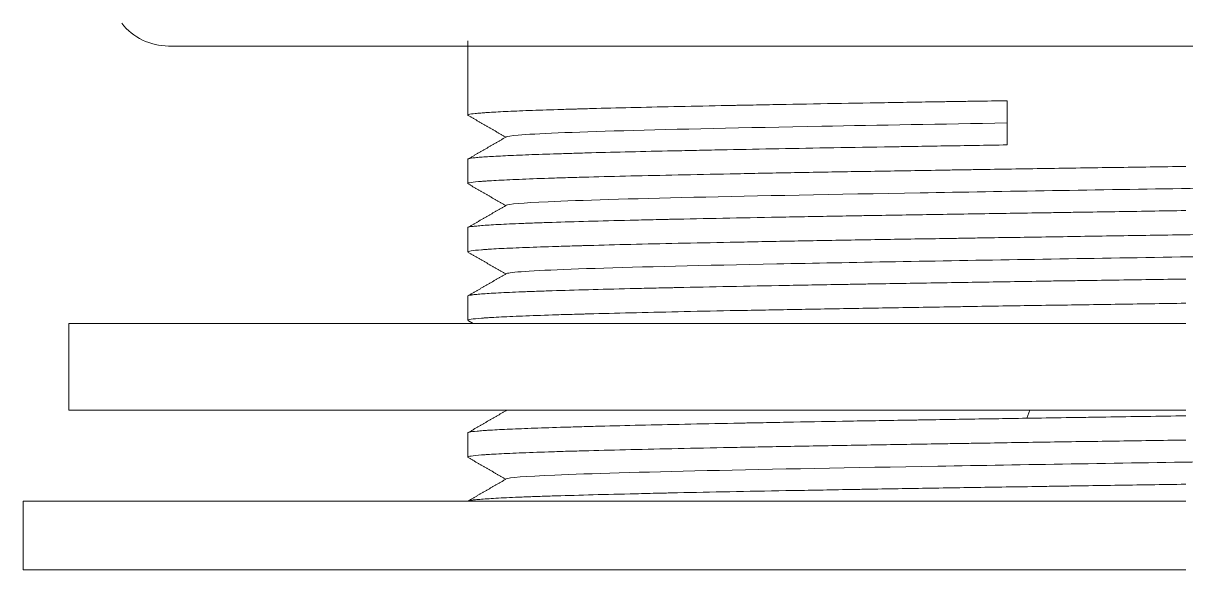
# Model space of a CAD drawing. Header units: millimetres. Extents: x 7368 to 7962, y 1333 to 2173.
# Drawn here: x 7852.21 to 7877.71, y 1684.34 to 1696.33 of the extents above; entities that cross this region are included whole.
import ezdxf

# ---------------------------------------------------------------- set-up
doc = ezdxf.new("R2010")
doc.units = ezdxf.units.MM

msp = doc.modelspace()

# ---------------------------------------------------------------- linework, layer by layer
at = {"linetype": 'Continuous', "lineweight": 18, "extrusion": (0, 1, 0)}
for p, q in [((7855.402, 1695.826), (7900.022, 1695.826)), ((7861.962, 1695.943), (7861.962, 1694.312)), ((7873.795, 1693.658), (7873.795, 1694.627)), ((7861.962, 1693.343), (7861.962, 1692.812)), ((7861.962, 1691.843), (7861.962, 1691.312)), ((7861.962, 1690.343), (7861.962, 1689.812)), ((7877.712, 1689.743), (7853.212, 1689.743)), ((7853.212, 1689.743), (7853.212, 1687.843)), ((7877.712, 1687.843), (7853.212, 1687.843)), ((7874.223, 1687.664), (7874.291, 1687.843)), ((7861.962, 1687.343), (7861.962, 1686.812)), ((7877.712, 1685.843), (7852.212, 1685.843)), ((7852.212, 1685.843), (7852.212, 1684.343)), ((7861.962, 1685.843), (7861.962, 1685.843)), ((7877.712, 1684.343), (7852.212, 1684.343))]:
    msp.add_line(p, q, dxfattribs=at)
at = {"linetype": 'Continuous', "lineweight": 18}
msp.add_arc((7855.402, 1697.136), 1.31, 218.1909, 270, dxfattribs=at)
for points, knots in [([(7861.962, 1694.313), (7861.962, 1694.317), (7861.984, 1694.328), (7862.06, 1694.34), (7862.163, 1694.35), (7862.202, 1694.354), (7862.27, 1694.359), (7862.305, 1694.362), (7862.344, 1694.365), (7862.371, 1694.367), (7862.384, 1694.367), (7862.51, 1694.376), (7862.642, 1694.383), (7862.945, 1694.398), (7863.288, 1694.412), (7863.708, 1694.426), (7864.053, 1694.437), (7864.173, 1694.44), (7864.329, 1694.445), (7864.361, 1694.446), (7864.424, 1694.447), (7864.521, 1694.45), (7864.62, 1694.453), (7864.955, 1694.462), (7865.239, 1694.469), (7865.838, 1694.484), (7866.153, 1694.491), (7866.815, 1694.505), (7867.161, 1694.512), (7867.615, 1694.521), (7867.752, 1694.524), (7867.892, 1694.527), (7867.985, 1694.528), (7868.033, 1694.529), (7868.269, 1694.534), (7868.461, 1694.537), (7869.043, 1694.548), (7869.442, 1694.555), (7870.26, 1694.57), (7870.678, 1694.577), (7871.536, 1694.591), (7871.975, 1694.599), (7872.481, 1694.607), (7872.537, 1694.608), (7872.65, 1694.609), (7872.707, 1694.61), (7872.877, 1694.613), (7873.219, 1694.618), (7873.564, 1694.624), (7873.795, 1694.627)], [0, 0, 0, 0, 0.042112, 0.110532, 0.110532, 0.144743, 0.144743, 0.161848, 0.1704, 0.1704, 0.178953, 0.178953, 0.247374, 0.247374, 0.315794, 0.384215, 0.384215, 0.418425, 0.418425, 0.426978, 0.426978, 0.43553, 0.452635, 0.452635, 0.521056, 0.521056, 0.589476, 0.589476, 0.657897, 0.657897, 0.675002, 0.683555, 0.683555, 0.692107, 0.692107, 0.726318, 0.726318, 0.794738, 0.794738, 0.863159, 0.863159, 0.931579, 0.931579, 0.940132, 0.940132, 0.948685, 0.948685, 0.96579, 1, 1, 1, 1]), ([(7862.807, 1693.834), (7862.829, 1693.847), (7863.133, 1693.892), (7865.04, 1693.97), (7869.105, 1694.059), (7872.356, 1694.115), (7873.789, 1694.139)], [0, 0, 0, 0, 0.127961, 0.447078, 0.766195, 1, 1, 1, 1]), ([(7873.795, 1693.658), (7873.332, 1693.65), (7872.876, 1693.643), (7872.202, 1693.632), (7871.979, 1693.628), (7871.647, 1693.623), (7871.537, 1693.621), (7871.318, 1693.618), (7871.209, 1693.616), (7870.669, 1693.607), (7870.248, 1693.6), (7869.428, 1693.586), (7869.03, 1693.579), (7868.255, 1693.564), (7867.879, 1693.557), (7867.424, 1693.548), (7867.334, 1693.546), (7867.156, 1693.542), (7866.892, 1693.537), (7866.637, 1693.531), (7866.14, 1693.521), (7865.51, 1693.507), (7864.945, 1693.493), (7864.546, 1693.482), (7864.417, 1693.478), (7864.23, 1693.473), (7864.168, 1693.471), (7864.048, 1693.467), (7863.989, 1693.465), (7863.7, 1693.456), (7863.49, 1693.449), (7863.109, 1693.434), (7862.939, 1693.427), (7862.637, 1693.413), (7862.506, 1693.406), (7862.34, 1693.396), (7862.29, 1693.392), (7862.2, 1693.385), (7862.16, 1693.381), (7862.058, 1693.37), (7862.011, 1693.363), (7861.97, 1693.351), (7861.962, 1693.347), (7861.962, 1693.342)], [0, 0, 0, 0, 0.068484, 0.068484, 0.102726, 0.102726, 0.119846, 0.119846, 0.136967, 0.136967, 0.205451, 0.205451, 0.273935, 0.273935, 0.342418, 0.342418, 0.359539, 0.359539, 0.37666, 0.410902, 0.410902, 0.479386, 0.547869, 0.547869, 0.582111, 0.582111, 0.599232, 0.599232, 0.616353, 0.616353, 0.684837, 0.684837, 0.75332, 0.75332, 0.821804, 0.821804, 0.856046, 0.856046, 0.890288, 0.890288, 0.958772, 0.958772, 1, 1, 1, 1]), ([(7861.962, 1692.812), (7861.962, 1692.812), (7861.962, 1692.812), (7861.963, 1692.82), (7861.988, 1692.828), (7862.09, 1692.844), (7862.165, 1692.852), (7862.291, 1692.861), (7862.318, 1692.863), (7862.375, 1692.867), (7862.405, 1692.869), (7862.5, 1692.875), (7862.569, 1692.879), (7862.795, 1692.89), (7862.968, 1692.898), (7863.361, 1692.914), (7863.58, 1692.922), (7863.944, 1692.934), (7864.072, 1692.938), (7864.271, 1692.944), (7864.339, 1692.946), (7864.444, 1692.948), (7864.479, 1692.949), (7864.55, 1692.951), (7864.871, 1692.96), (7865.217, 1692.969), (7865.869, 1692.984), (7866.213, 1692.992), (7866.939, 1693.007), (7867.32, 1693.015), (7867.821, 1693.025), (7867.922, 1693.027), (7868.127, 1693.031), (7868.437, 1693.037), (7868.754, 1693.043), (7869.396, 1693.055), (7869.837, 1693.062), (7870.741, 1693.078), (7871.205, 1693.085), (7871.919, 1693.097), (7872.16, 1693.101), (7872.465, 1693.106), (7872.526, 1693.107), (7872.649, 1693.109), (7872.711, 1693.11), (7872.896, 1693.113), (7873.019, 1693.115), (7873.638, 1693.125), (7874.138, 1693.133), (7875.145, 1693.149), (7875.653, 1693.156), (7876.676, 1693.171), (7877.192, 1693.179), (7877.712, 1693.187)], [0, 0, 0, 0, 0.000594, 0.000594, 0.063057, 0.063057, 0.12552, 0.12552, 0.141136, 0.141136, 0.156752, 0.156752, 0.187983, 0.187983, 0.250446, 0.250446, 0.312909, 0.312909, 0.34414, 0.34414, 0.359756, 0.359756, 0.367564, 0.367564, 0.375371, 0.437834, 0.437834, 0.500297, 0.500297, 0.56276, 0.56276, 0.578376, 0.578376, 0.593991, 0.625223, 0.625223, 0.687686, 0.687686, 0.750149, 0.750149, 0.78138, 0.78138, 0.789188, 0.789188, 0.796996, 0.796996, 0.812611, 0.812611, 0.875074, 0.875074, 0.937537, 0.937537, 1, 1, 1, 1]), ([(7862.807, 1692.334), (7862.849, 1692.36), (7863.544, 1692.418), (7866.617, 1692.509), (7871.725, 1692.607), (7877.815, 1692.704), (7883.889, 1692.802), (7888.948, 1692.899), (7891.916, 1692.989), (7892.575, 1693.046), (7892.618, 1693.071)], [0, 0, 0, 0, 0.106261, 0.238291, 0.370321, 0.502351, 0.634381, 0.766411, 0.898441, 1, 1, 1, 1]), ([(7877.712, 1692.218), (7877.192, 1692.21), (7876.674, 1692.202), (7875.9, 1692.19), (7875.642, 1692.186), (7875.257, 1692.18), (7875.128, 1692.178), (7874.873, 1692.174), (7874.746, 1692.172), (7874.112, 1692.162), (7873.114, 1692.147), (7872.145, 1692.132), (7871.43, 1692.12), (7871.194, 1692.116), (7870.842, 1692.11), (7870.725, 1692.108), (7870.494, 1692.104), (7870.379, 1692.102), (7869.809, 1692.092), (7869.369, 1692.084), (7868.517, 1692.069), (7868.105, 1692.061), (7867.311, 1692.046), (7866.929, 1692.038), (7866.516, 1692.029), (7866.471, 1692.028), (7866.38, 1692.026), (7866.245, 1692.023), (7865.938, 1692.017), (7865.686, 1692.011), (7865.197, 1691.999), (7864.892, 1691.991), (7864.324, 1691.975), (7864.06, 1691.967), (7863.756, 1691.958), (7863.696, 1691.956), (7863.58, 1691.952), (7863.523, 1691.95), (7863.357, 1691.944), (7863.252, 1691.94), (7862.957, 1691.929), (7862.784, 1691.921), (7862.488, 1691.905), (7862.363, 1691.897), (7862.213, 1691.885), (7862.169, 1691.881), (7862.113, 1691.875), (7862.087, 1691.873), (7862.064, 1691.87), (7862.05, 1691.868), (7862.043, 1691.867), (7861.987, 1691.858), (7861.962, 1691.851), (7861.962, 1691.843)], [0, 0, 0, 0, 0.062537, 0.062537, 0.093806, 0.093806, 0.10944, 0.10944, 0.125074, 0.125074, 0.187611, 0.250148, 0.250148, 0.281417, 0.281417, 0.297051, 0.297051, 0.312686, 0.312686, 0.375223, 0.375223, 0.43776, 0.43776, 0.500297, 0.500297, 0.508114, 0.508114, 0.515931, 0.531565, 0.562834, 0.562834, 0.625371, 0.625371, 0.687908, 0.687908, 0.703542, 0.703542, 0.719177, 0.719177, 0.750445, 0.750445, 0.812982, 0.812982, 0.87552, 0.87552, 0.906788, 0.906788, 0.922422, 0.93024, 0.93024, 0.938057, 0.938057, 1, 1, 1, 1]), ([(7877.712, 1691.688), (7878.232, 1691.695), (7878.75, 1691.703), (7879.525, 1691.715), (7879.782, 1691.718), (7880.168, 1691.724), (7880.296, 1691.726), (7880.552, 1691.73), (7880.679, 1691.732), (7881.312, 1691.742), (7882.311, 1691.758), (7883.279, 1691.774), (7883.994, 1691.786), (7884.231, 1691.789), (7884.582, 1691.795), (7884.699, 1691.797), (7884.931, 1691.801), (7885.046, 1691.803), (7885.615, 1691.812), (7886.056, 1691.82), (7886.908, 1691.836), (7887.32, 1691.844), (7888.113, 1691.86), (7888.495, 1691.868), (7888.908, 1691.876), (7888.954, 1691.877), (7889.044, 1691.879), (7889.179, 1691.882), (7889.487, 1691.889), (7889.739, 1691.895), (7890.227, 1691.906), (7890.532, 1691.914), (7891.101, 1691.929), (7891.365, 1691.937), (7891.669, 1691.947), (7891.728, 1691.949), (7891.845, 1691.953), (7891.902, 1691.955), (7892.068, 1691.961), (7892.173, 1691.965), (7892.468, 1691.977), (7892.64, 1691.985), (7892.937, 1692), (7893.061, 1692.008), (7893.211, 1692.019), (7893.255, 1692.023), (7893.312, 1692.029), (7893.338, 1692.032), (7893.361, 1692.035), (7893.375, 1692.037), (7893.381, 1692.038), (7893.438, 1692.047), (7893.462, 1692.055), (7893.462, 1692.063)], [0, 0, 0, 0, 0.062535, 0.062535, 0.093803, 0.093803, 0.109436, 0.109436, 0.12507, 0.12507, 0.187605, 0.25014, 0.25014, 0.281408, 0.281408, 0.297042, 0.297042, 0.312676, 0.312676, 0.375211, 0.375211, 0.437746, 0.437746, 0.500281, 0.500281, 0.508098, 0.508098, 0.515915, 0.531548, 0.562816, 0.562816, 0.625351, 0.625351, 0.687886, 0.687886, 0.70352, 0.70352, 0.719154, 0.719154, 0.750421, 0.750421, 0.812956, 0.812956, 0.875492, 0.875492, 0.906759, 0.906759, 0.922393, 0.93021, 0.93021, 0.938027, 0.938027, 1, 1, 1, 1]), ([(7861.962, 1691.312), (7861.962, 1691.312), (7861.962, 1691.313), (7861.963, 1691.32), (7861.988, 1691.328), (7862.09, 1691.343), (7862.165, 1691.351), (7862.291, 1691.361), (7862.318, 1691.363), (7862.375, 1691.367), (7862.405, 1691.369), (7862.5, 1691.375), (7862.569, 1691.379), (7862.795, 1691.391), (7863.141, 1691.406), (7863.58, 1691.421), (7863.944, 1691.433), (7864.072, 1691.437), (7864.271, 1691.443), (7864.339, 1691.445), (7864.444, 1691.448), (7864.479, 1691.449), (7864.55, 1691.451), (7864.871, 1691.46), (7865.217, 1691.469), (7865.869, 1691.485), (7866.213, 1691.492), (7866.939, 1691.508), (7867.32, 1691.515), (7867.821, 1691.525), (7867.922, 1691.527), (7868.127, 1691.531), (7868.231, 1691.533), (7868.543, 1691.539), (7868.754, 1691.543), (7869.396, 1691.555), (7870.277, 1691.57), (7871.205, 1691.586), (7871.919, 1691.598), (7872.16, 1691.601), (7872.465, 1691.606), (7872.526, 1691.607), (7872.649, 1691.609), (7872.711, 1691.61), (7872.896, 1691.613), (7873.019, 1691.615), (7873.638, 1691.625), (7874.138, 1691.632), (7875.145, 1691.648), (7875.653, 1691.656), (7876.676, 1691.672), (7877.192, 1691.68), (7877.712, 1691.688)], [0, 0, 0, 0, 0.000562, 0.000562, 0.063027, 0.063027, 0.125492, 0.125492, 0.141108, 0.141108, 0.156724, 0.156724, 0.187957, 0.187957, 0.250422, 0.312886, 0.312886, 0.344119, 0.344119, 0.359735, 0.359735, 0.367543, 0.367543, 0.375351, 0.437816, 0.437816, 0.500281, 0.500281, 0.562746, 0.562746, 0.578362, 0.578362, 0.593978, 0.593978, 0.625211, 0.625211, 0.687676, 0.750141, 0.750141, 0.781373, 0.781373, 0.789181, 0.789181, 0.796989, 0.796989, 0.812605, 0.812605, 0.87507, 0.87507, 0.937535, 0.937535, 1, 1, 1, 1]), ([(7862.807, 1690.834), (7862.819, 1690.841), (7862.984, 1690.88), (7864.39, 1690.951), (7868.492, 1691.048), (7874.108, 1691.146), (7880.315, 1691.243), (7886.095, 1691.341), (7890.499, 1691.438), (7892.318, 1691.515), (7892.597, 1691.559), (7892.617, 1691.571)], [0, 0, 0, 0, 0.026556, 0.158704, 0.290851, 0.422999, 0.555147, 0.687294, 0.819442, 0.951589, 1, 1, 1, 1]), ([(7877.712, 1690.717), (7877.192, 1690.71), (7876.674, 1690.702), (7875.9, 1690.69), (7875.642, 1690.686), (7875.257, 1690.68), (7875.128, 1690.679), (7874.873, 1690.675), (7874.746, 1690.673), (7874.112, 1690.663), (7873.613, 1690.655), (7872.63, 1690.639), (7872.145, 1690.631), (7871.43, 1690.62), (7871.194, 1690.616), (7870.842, 1690.61), (7870.725, 1690.608), (7870.494, 1690.604), (7870.379, 1690.602), (7869.809, 1690.592), (7869.369, 1690.585), (7868.517, 1690.569), (7868.105, 1690.562), (7867.311, 1690.546), (7866.929, 1690.538), (7866.516, 1690.529), (7866.471, 1690.528), (7866.38, 1690.526), (7866.245, 1690.523), (7865.938, 1690.516), (7865.686, 1690.51), (7865.197, 1690.498), (7864.892, 1690.491), (7864.324, 1690.476), (7864.06, 1690.468), (7863.756, 1690.458), (7863.696, 1690.456), (7863.58, 1690.452), (7863.523, 1690.45), (7863.357, 1690.444), (7863.252, 1690.44), (7862.957, 1690.428), (7862.784, 1690.42), (7862.488, 1690.405), (7862.363, 1690.397), (7862.213, 1690.386), (7862.169, 1690.382), (7862.113, 1690.376), (7862.087, 1690.373), (7862.064, 1690.37), (7862.05, 1690.368), (7862.043, 1690.367), (7861.987, 1690.358), (7861.962, 1690.351), (7861.962, 1690.343)], [0, 0, 0, 0, 0.062535, 0.062535, 0.093803, 0.093803, 0.109437, 0.109437, 0.12507, 0.12507, 0.187605, 0.187605, 0.250141, 0.250141, 0.281408, 0.281408, 0.297042, 0.297042, 0.312676, 0.312676, 0.375211, 0.375211, 0.437746, 0.437746, 0.500281, 0.500281, 0.508098, 0.508098, 0.515915, 0.531549, 0.562816, 0.562816, 0.625352, 0.625352, 0.687887, 0.687887, 0.703521, 0.703521, 0.719154, 0.719154, 0.750422, 0.750422, 0.812957, 0.812957, 0.875492, 0.875492, 0.90676, 0.90676, 0.922394, 0.93021, 0.93021, 0.938027, 0.938027, 1, 1, 1, 1]), ([(7861.962, 1689.813), (7861.962, 1689.813), (7861.962, 1689.813), (7861.963, 1689.821), (7861.988, 1689.828), (7862.09, 1689.844), (7862.165, 1689.851), (7862.291, 1689.861), (7862.318, 1689.863), (7862.375, 1689.867), (7862.405, 1689.869), (7862.5, 1689.875), (7862.569, 1689.879), (7862.795, 1689.89), (7863.141, 1689.906), (7863.58, 1689.922), (7863.944, 1689.934), (7864.072, 1689.938), (7864.271, 1689.943), (7864.339, 1689.945), (7864.444, 1689.948), (7864.479, 1689.949), (7864.55, 1689.951), (7864.871, 1689.96), (7865.217, 1689.968), (7865.869, 1689.984), (7866.213, 1689.992), (7866.939, 1690.008), (7867.32, 1690.016), (7867.821, 1690.026), (7867.922, 1690.028), (7868.127, 1690.031), (7868.437, 1690.037), (7868.754, 1690.043), (7869.396, 1690.054), (7869.837, 1690.062), (7870.741, 1690.078), (7871.205, 1690.085), (7871.919, 1690.097), (7872.16, 1690.101), (7872.465, 1690.106), (7872.526, 1690.107), (7872.649, 1690.109), (7872.711, 1690.11), (7872.896, 1690.113), (7873.019, 1690.115), (7873.638, 1690.125), (7874.138, 1690.133), (7875.145, 1690.148), (7875.653, 1690.156), (7876.676, 1690.171), (7877.192, 1690.179), (7877.712, 1690.187)], [0, 0, 0, 0, 0.000561, 0.000561, 0.063026, 0.063026, 0.125491, 0.125491, 0.141107, 0.141107, 0.156724, 0.156724, 0.187956, 0.187956, 0.250421, 0.312886, 0.312886, 0.344118, 0.344118, 0.359735, 0.359735, 0.367543, 0.367543, 0.375351, 0.437816, 0.437816, 0.500281, 0.500281, 0.562746, 0.562746, 0.578362, 0.578362, 0.593978, 0.625211, 0.625211, 0.687675, 0.687675, 0.75014, 0.75014, 0.781373, 0.781373, 0.789181, 0.789181, 0.796989, 0.796989, 0.812605, 0.812605, 0.87507, 0.87507, 0.937535, 0.937535, 1, 1, 1, 1]), ([(7874.223, 1687.664), (7873.752, 1687.657), (7873.288, 1687.65), (7872.601, 1687.639), (7872.373, 1687.635), (7872.035, 1687.629), (7871.922, 1687.628), (7871.699, 1687.624), (7871.588, 1687.622), (7871.036, 1687.613), (7870.606, 1687.606), (7869.767, 1687.592), (7869.358, 1687.585), (7868.761, 1687.574), (7868.565, 1687.57), (7868.275, 1687.564), (7868.131, 1687.562), (7867.989, 1687.559), (7867.894, 1687.557), (7867.847, 1687.556), (7867.425, 1687.548), (7867.067, 1687.54), (7866.383, 1687.526), (7866.057, 1687.519), (7865.438, 1687.505), (7865.144, 1687.498), (7864.729, 1687.487), (7864.594, 1687.483), (7864.431, 1687.478), (7864.399, 1687.478), (7864.335, 1687.476), (7864.303, 1687.475), (7864.209, 1687.472), (7864.147, 1687.47), (7863.846, 1687.461), (7863.625, 1687.453), (7863.224, 1687.439), (7863.044, 1687.432), (7862.723, 1687.418), (7862.582, 1687.411), (7862.432, 1687.402), (7862.403, 1687.4), (7862.348, 1687.396), (7862.322, 1687.394), (7862.248, 1687.389), (7862.204, 1687.385), (7862.089, 1687.374), (7862.034, 1687.367), (7861.975, 1687.354), (7861.962, 1687.348), (7861.962, 1687.342)], [0, 0, 0, 0, 0.0677, 0.0677, 0.10155, 0.10155, 0.118476, 0.118476, 0.135401, 0.135401, 0.203101, 0.203101, 0.270801, 0.270801, 0.304651, 0.304651, 0.321577, 0.330039, 0.330039, 0.338502, 0.338502, 0.406202, 0.406202, 0.473902, 0.473902, 0.541603, 0.541603, 0.575453, 0.575453, 0.583915, 0.583915, 0.592378, 0.592378, 0.609303, 0.609303, 0.677003, 0.677003, 0.744704, 0.744704, 0.812404, 0.812404, 0.829329, 0.829329, 0.846254, 0.846254, 0.880104, 0.880104, 0.947805, 0.947805, 1, 1, 1, 1]), ([(7877.712, 1687.718), (7877.125, 1687.709), (7876.54, 1687.7), (7875.812, 1687.689), (7875.667, 1687.686), (7875.376, 1687.682), (7875.231, 1687.68), (7874.797, 1687.673), (7874.509, 1687.669), (7874.223, 1687.664)], [0, 0, 0, 0, 0.5, 0.5, 0.625, 0.625, 0.75, 0.75, 1, 1, 1, 1]), ([(7861.962, 1686.812), (7861.962, 1686.812), (7861.962, 1686.812), (7861.963, 1686.82), (7861.988, 1686.828), (7862.09, 1686.844), (7862.165, 1686.852), (7862.291, 1686.862), (7862.318, 1686.863), (7862.375, 1686.867), (7862.405, 1686.869), (7862.5, 1686.875), (7862.569, 1686.879), (7862.795, 1686.89), (7862.968, 1686.898), (7863.361, 1686.914), (7863.58, 1686.922), (7863.944, 1686.934), (7864.072, 1686.938), (7864.271, 1686.944), (7864.339, 1686.945), (7864.444, 1686.948), (7864.479, 1686.949), (7864.55, 1686.951), (7864.871, 1686.96), (7865.217, 1686.969), (7865.869, 1686.984), (7866.213, 1686.992), (7866.939, 1687.007), (7867.32, 1687.015), (7867.821, 1687.025), (7867.922, 1687.027), (7868.127, 1687.031), (7868.437, 1687.037), (7868.754, 1687.043), (7869.396, 1687.055), (7870.277, 1687.07), (7871.205, 1687.085), (7871.919, 1687.097), (7872.16, 1687.101), (7872.465, 1687.106), (7872.526, 1687.107), (7872.649, 1687.109), (7872.711, 1687.11), (7872.896, 1687.113), (7873.019, 1687.115), (7873.638, 1687.125), (7874.138, 1687.133), (7875.145, 1687.149), (7875.653, 1687.156), (7876.676, 1687.172), (7877.192, 1687.179), (7877.712, 1687.187)], [0, 0, 0, 0, 0.000594, 0.000594, 0.063057, 0.063057, 0.12552, 0.12552, 0.141136, 0.141136, 0.156751, 0.156751, 0.187983, 0.187983, 0.250446, 0.250446, 0.312909, 0.312909, 0.34414, 0.34414, 0.359756, 0.359756, 0.367564, 0.367564, 0.375371, 0.437834, 0.437834, 0.500297, 0.500297, 0.56276, 0.56276, 0.578376, 0.578376, 0.593991, 0.625223, 0.625223, 0.687686, 0.750149, 0.750149, 0.78138, 0.78138, 0.789188, 0.789188, 0.796996, 0.796996, 0.812611, 0.812611, 0.875074, 0.875074, 0.937537, 0.937537, 1, 1, 1, 1]), ([(7862.807, 1686.334), (7862.853, 1686.362), (7863.631, 1686.423), (7866.917, 1686.516), (7872.121, 1686.613), (7878.243, 1686.711), (7884.278, 1686.808), (7889.235, 1686.906), (7891.994, 1686.993), (7892.579, 1687.048), (7892.617, 1687.071)], [0, 0, 0, 0, 0.115176, 0.24724, 0.379304, 0.511367, 0.643431, 0.775495, 0.907558, 1, 1, 1, 1]), ([(7877.712, 1686.218), (7877.192, 1686.21), (7876.674, 1686.202), (7875.9, 1686.19), (7875.642, 1686.186), (7875.257, 1686.18), (7875.128, 1686.178), (7874.873, 1686.174), (7874.746, 1686.172), (7874.112, 1686.162), (7873.613, 1686.155), (7872.63, 1686.14), (7872.145, 1686.132), (7871.43, 1686.12), (7871.194, 1686.116), (7870.842, 1686.11), (7870.725, 1686.108), (7870.494, 1686.104), (7870.379, 1686.102), (7869.809, 1686.092), (7869.369, 1686.084), (7868.517, 1686.069), (7868.105, 1686.061), (7867.311, 1686.046), (7866.929, 1686.038), (7866.516, 1686.029), (7866.471, 1686.028), (7866.38, 1686.026), (7866.245, 1686.023), (7865.938, 1686.016), (7865.686, 1686.01), (7865.197, 1685.998), (7864.892, 1685.991), (7864.324, 1685.975), (7864.06, 1685.967), (7863.756, 1685.958), (7863.696, 1685.956), (7863.58, 1685.952), (7863.523, 1685.95), (7863.357, 1685.944), (7863.252, 1685.94), (7862.957, 1685.929), (7862.784, 1685.921), (7862.488, 1685.905), (7862.363, 1685.897), (7862.213, 1685.885), (7862.169, 1685.881), (7862.113, 1685.876), (7862.087, 1685.873), (7862.064, 1685.87), (7862.05, 1685.868), (7862.043, 1685.867), (7861.987, 1685.858), (7861.962, 1685.851), (7861.962, 1685.843)], [0, 0, 0, 0, 0.062537, 0.062537, 0.093806, 0.093806, 0.10944, 0.10944, 0.125074, 0.125074, 0.187611, 0.187611, 0.250149, 0.250149, 0.281417, 0.281417, 0.297051, 0.297051, 0.312686, 0.312686, 0.375223, 0.375223, 0.43776, 0.43776, 0.500297, 0.500297, 0.508114, 0.508114, 0.515931, 0.531566, 0.562834, 0.562834, 0.625371, 0.625371, 0.687909, 0.687909, 0.703543, 0.703543, 0.719177, 0.719177, 0.750446, 0.750446, 0.812983, 0.812983, 0.87552, 0.87552, 0.906789, 0.906789, 0.922423, 0.93024, 0.93024, 0.938057, 0.938057, 1, 1, 1, 1])]:
    msp.add_open_spline(points, degree=3, knots=knots, dxfattribs=at)
for points, degree in [([(7861.962, 1694.31), (7862.379, 1694.069), (7862.797, 1693.828)], 2), ([(7862.808, 1693.834), (7862.385, 1693.59), (7861.962, 1693.345)], 2), ([(7861.96, 1692.81), (7862.378, 1692.569), (7862.796, 1692.327)], 2), ([(7862.807, 1692.334), (7862.384, 1692.089), (7861.961, 1691.845)], 2), ([(7862.806, 1692.321), (7862.801, 1692.325), (7862.8, 1692.328), (7862.803, 1692.331)], 3), ([(7861.962, 1691.31), (7862.379, 1691.069), (7862.796, 1690.828)], 2), ([(7862.807, 1690.834), (7862.384, 1690.59), (7861.961, 1690.345)], 2), ([(7861.961, 1689.81), (7862.02, 1689.776), (7862.078, 1689.743)], 2), ([(7862.808, 1687.834), (7862.385, 1687.59), (7861.962, 1687.345)], 2), ([(7862.808, 1687.834), (7862.812, 1687.837), (7862.82, 1687.84), (7862.832, 1687.843)], 3), ([(7861.96, 1686.81), (7862.378, 1686.569), (7862.796, 1686.327)], 2), ([(7862.807, 1686.334), (7862.384, 1686.089), (7861.96, 1685.845)], 2)]:
    msp.add_open_spline(points, degree=degree, dxfattribs=at)

doc.saveas('drawing.dxf')
